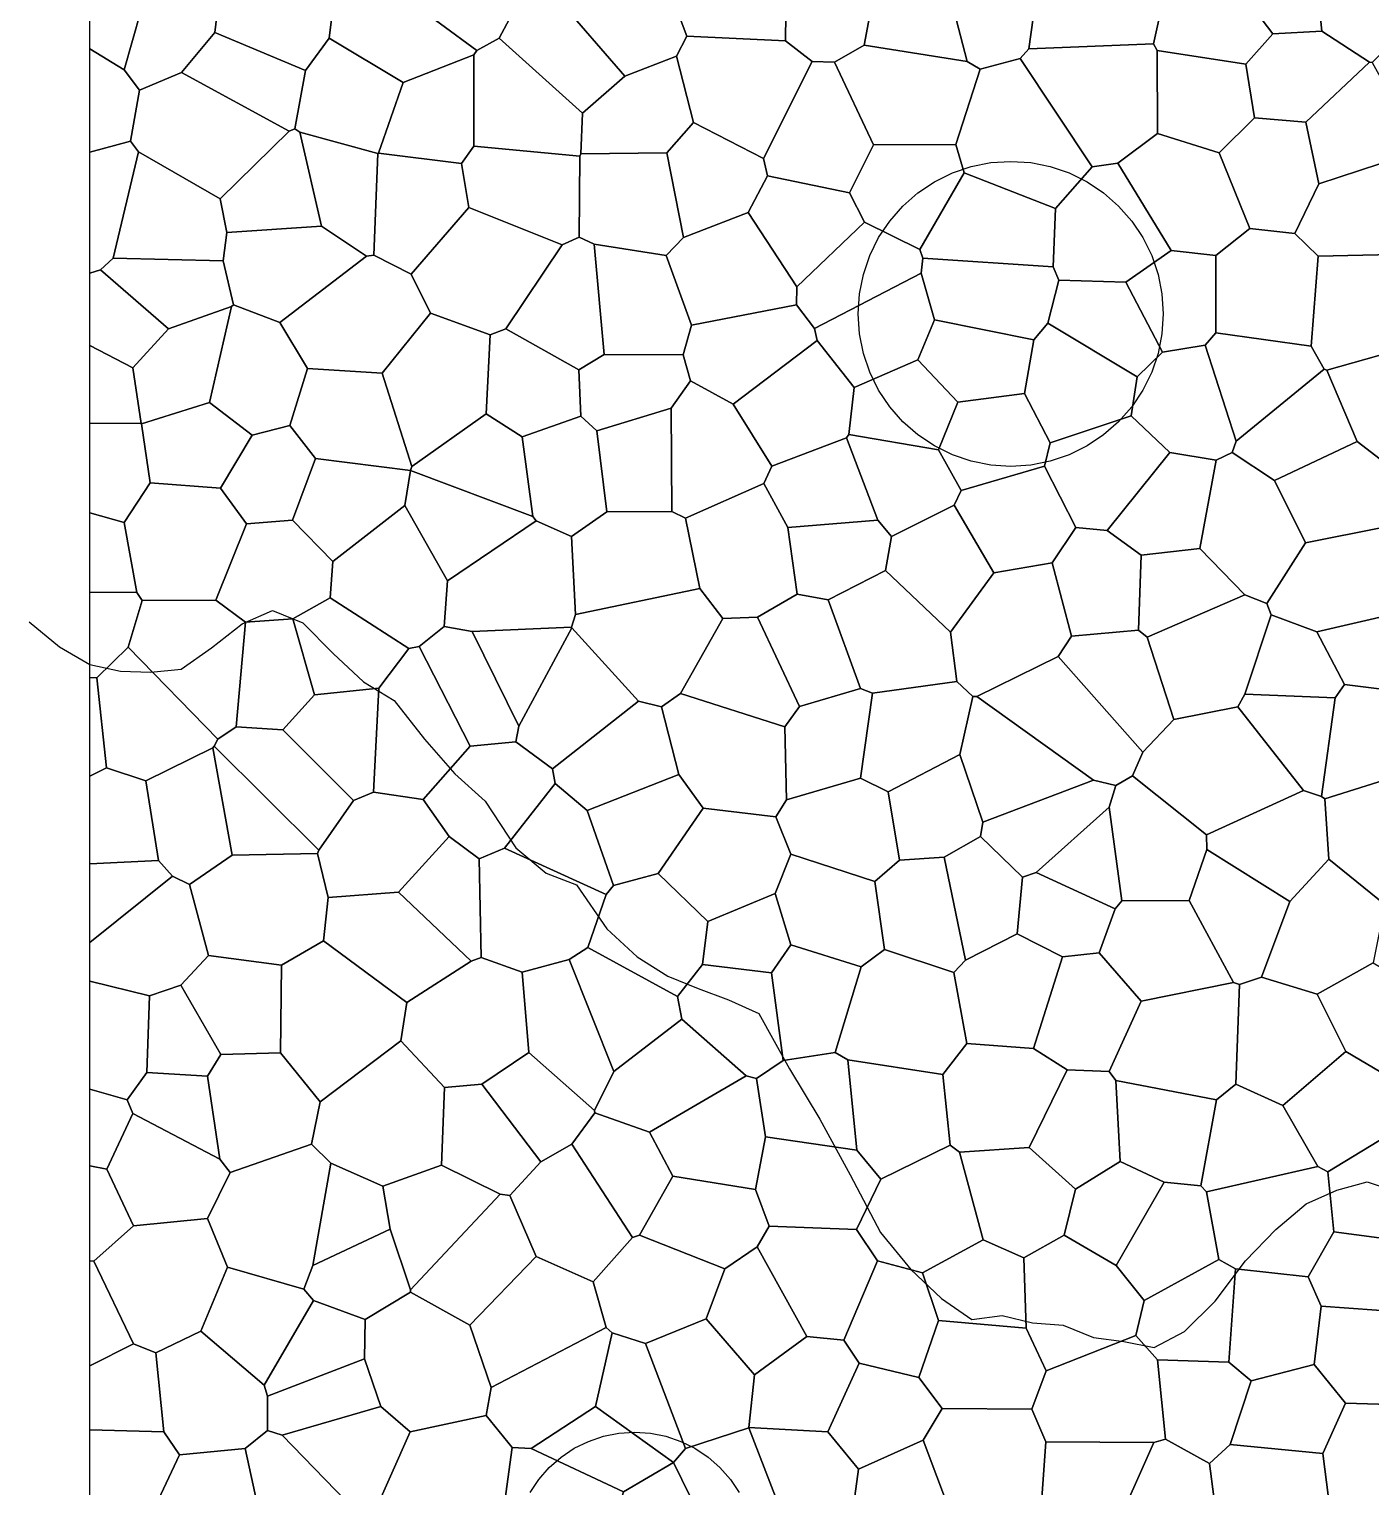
# Model space of a CAD drawing. Header units: metres. Extents: x -200 to 16600, y 0 to 16640.
# Drawn here: x -200 to 4212, y 4604 to 9398 of the extents above; entities that cross this region are included whole.
import ezdxf

# ---------------------------------------------------------------- set-up
doc = ezdxf.new("R2010")
doc.units = ezdxf.units.M
for name, color, linetype in [('HIDROGRAFIA', 5, 'CONTINUOUS'), ('PIVOS', 30, 'CONTINUOUS'), ('USO_AGRICULTURA', 30, 'CONTINUOUS'), ('USO_CAMPESTRE', 51, 'CONTINUOUS'), ('USO_FLORESTAL', 3, 'CONTINUOUS'), ('USO_PASTAGEM', 42, 'CONTINUOUS'), ('USO_SAVANICA', 82, 'CONTINUOUS'), ('USO_SILVICULTURA', 200, 'CONTINUOUS')]:
    doc.layers.add(name, color=color, linetype=linetype)

msp = doc.modelspace()

# ---------------------------------------------------------------- linework, layer by layer
at = {"layer": 'HIDROGRAFIA'}
msp.add_lwpolyline([(-200, 7448.4), (-100, 7366.9), (0, 7308.79), (100, 7286.03), (200, 7283.23), (300, 7293.3), (400, 7362.76), (500, 7442.63), (600, 7486.05), (700, 7445.35), (800, 7345), (900, 7251.02), (1000, 7190.37), (1100, 7063.37), (1200, 6949.05), (1300, 6859.32), (1400, 6705.61), (1500, 6621.93), (1600, 6583.46), (1700, 6438.88), (1800, 6347.43), (1900, 6283.74), (2000, 6243.16), (2100, 6205.09), (2200, 6160.59), (2300, 5979), (2400, 5813.23), (2500, 5629.77), (2600, 5440.79), (2700, 5318.3), (2800, 5223.56), (2900, 5154.6), (3000, 5167.87), (3100, 5143.64), (3200, 5136.08), (3300, 5095.13), (3400, 5081.93), (3500, 5062.62), (3600, 5114.81), (3700, 5214.25), (3800, 5346.76), (3900, 5449.85), (4000, 5534.18), (4100, 5579.97), (4200, 5606.77), (4300, 5574.41)], dxfattribs=at)
at = {"layer": 'PIVOS'}
msp.add_lwpolyline([(3529.76, 8461.62), (3525.46, 8396.14), (3512.66, 8331.79), (3491.57, 8269.65), (3462.55, 8210.8), (3426.09, 8156.24), (3382.83, 8106.91), (3333.5, 8063.64), (3278.94, 8027.19), (3220.09, 7998.17), (3157.95, 7977.07), (3093.59, 7964.27), (3028.12, 7959.98), (2962.64, 7964.27), (2898.28, 7977.07), (2836.15, 7998.17), (2777.3, 8027.19), (2722.74, 8063.64), (2673.41, 8106.91), (2630.14, 8156.24), (2593.69, 8210.8), (2564.67, 8269.65), (2543.57, 8331.79), (2530.77, 8396.14), (2526.48, 8461.62), (2530.77, 8527.1), (2543.57, 8591.45), (2564.67, 8653.59), (2593.69, 8712.44), (2630.14, 8767), (2673.41, 8816.33), (2722.74, 8859.59), (2777.3, 8896.05), (2836.15, 8925.07), (2898.28, 8946.16), (2962.64, 8958.96), (3028.12, 8963.26), (3093.59, 8958.96), (3157.95, 8946.16), (3220.09, 8925.07), (3278.94, 8896.05), (3333.5, 8859.59), (3382.83, 8816.33), (3426.09, 8767), (3462.55, 8712.44), (3491.57, 8653.59), (3512.66, 8591.45), (3525.46, 8527.1)], close=True, dxfattribs=at)
msp.add_lwpolyline([(1447.36, 4585.35), (1476.21, 4628.52), (1510.45, 4667.56), (1549.49, 4701.8), (1592.66, 4730.65), (1639.24, 4753.61), (1688.41, 4770.31), (1739.33, 4780.44), (1791.15, 4783.83), (1842.96, 4780.44), (1893.89, 4770.31), (1943.06, 4753.61), (1989.63, 4730.65), (2032.81, 4701.8), (2071.85, 4667.56), (2106.08, 4628.52), (2134.93, 4585.35)], dxfattribs=at)
at = {"layer": 'USO_AGRICULTURA'}
for points in [[(2448.55, 9289.74), (2375.51, 9291.08), (2287.27, 9359.69), (2288.75, 9448.84), (2470.93, 9823.04), (2482.19, 9825.05), (2538.89, 9781.55), (2610.13, 9685.59), (2546.56, 9345.28)], [(3058.7, 9301.02), (2927.37, 9265.96), (2884.88, 9291.21), (2790.11, 9655.09), (2949.18, 9735.18), (3108.93, 9630.5), (3124.97, 9600.99), (3087.59, 9333.29)], [(2884.88, 9291.21), (2546.56, 9345.28), (2610.13, 9685.59), (2790.11, 9655.09)], [(3497.9, 9349.7), (3087.59, 9333.29), (3124.97, 9600.99), (3495.87, 9648.77), (3536.45, 9522.99)], [(4050.59, 9391.68), (3889.85, 9383.03), (3788.36, 9517.47), (3794.8, 9530.32), (4002.47, 9639.82), (4028.91, 9603.9)], [(4216.91, 9288.55), (4207.69, 9288.98), (4050.59, 9391.68), (4028.91, 9603.9), (4297.99, 9673.31), (4373.4, 9548.49), (4312.16, 9381.86)], [(3801.53, 9282.95), (3509.86, 9327.26), (3497.9, 9349.7), (3536.45, 9522.99), (3788.36, 9517.47), (3889.85, 9383.03)], [(3380.54, 8957.41), (3295.9, 8945.2), (3058.7, 9301.02), (3087.59, 9333.29), (3497.9, 9349.7), (3509.86, 9327.26), (3510.44, 9054.94)], [(3998.98, 9092.57), (3829.8, 9106.08), (3801.53, 9282.95), (3889.85, 9383.03), (4050.59, 9391.68), (4207.69, 9288.98)], [(2927.37, 9265.96), (2847.89, 9018.86), (2576.47, 9017.47), (2448.55, 9289.74), (2546.56, 9345.28), (2884.88, 9291.21)], [(3295.9, 8945.2), (3174.9, 8808.63), (2875.39, 8926), (2847.89, 9018.86), (2927.37, 9265.96), (3058.7, 9301.02)], [(3829.8, 9106.08), (3712.99, 8991.13), (3510.44, 9054.94), (3509.86, 9327.26), (3801.53, 9282.95)], [(2576.47, 9017.47), (2497.81, 8859.21), (2227.91, 8915.82), (2214.83, 8973.01), (2375.51, 9291.08), (2448.55, 9289.74)], [(4216.91, 9288.55), (4323.24, 9097.12), (4309.02, 8976.66), (4040.92, 8888.83), (3998.98, 9092.57), (4207.69, 9288.98)], [(4040.92, 8888.83), (3962.36, 8726.45), (3814.7, 8742.86), (3712.99, 8991.13), (3829.8, 9106.08), (3998.98, 9092.57)], [(2875.39, 8926), (2729.42, 8672.79), (2547.02, 8762.71), (2497.81, 8859.21), (2576.47, 9017.47), (2847.89, 9018.86)], [(3814.7, 8742.86), (3702.37, 8653.05), (3555.24, 8669.99), (3380.54, 8957.41), (3510.44, 9054.94), (3712.99, 8991.13)], [(4332.72, 8657.91), (4039.2, 8651.89), (3962.36, 8726.45), (4040.92, 8888.83), (4309.02, 8976.66), (4397.85, 8775.01)], [(2875.39, 8926), (3174.9, 8808.63), (3167.89, 8616.25), (2739.4, 8644.71), (2729.42, 8672.79)], [(3380.54, 8957.41), (3555.24, 8669.99), (3406.41, 8565.36), (3186.74, 8572.36), (3167.89, 8616.25), (3174.9, 8808.63), (3295.9, 8945.2)], [(2547.02, 8762.71), (2324.48, 8550.34), (2164.99, 8794.56), (2227.91, 8915.82), (2497.81, 8859.21)], [(2732.97, 8595.5), (2382.33, 8413.31), (2323.01, 8490.88), (2324.48, 8550.34), (2547.02, 8762.71), (2729.42, 8672.79), (2739.4, 8644.71)], [(4039.2, 8651.89), (4015.73, 8355.19), (3702.46, 8399.19), (3702.37, 8653.05), (3814.7, 8742.86), (3962.36, 8726.45)], [(3150.44, 8431.44), (3103.48, 8376.72), (2777.6, 8441.83), (2732.97, 8595.5), (2739.4, 8644.71), (3167.89, 8616.25), (3186.74, 8572.36)], [(3667.66, 8358.66), (3527.04, 8335.72), (3406.41, 8565.36), (3555.24, 8669.99), (3702.37, 8653.05), (3702.46, 8399.19)], [(4444.18, 8383.26), (4067.11, 8276.11), (4058.67, 8280.17), (4015.73, 8355.19), (4039.2, 8651.89), (4332.72, 8657.91), (4448.31, 8385.87)], [(2722.86, 8310.68), (2512.68, 8219.29), (2391.7, 8374.21), (2382.33, 8413.31), (2732.97, 8595.5), (2777.6, 8441.83)], [(3406.41, 8565.36), (3527.04, 8335.72), (3443.37, 8255.04), (3150.44, 8431.44), (3186.74, 8572.36)], [(2391.7, 8374.21), (2115.77, 8165.19), (1974.7, 8241.85), (1950.61, 8326.83), (1978.06, 8423.96), (2323.01, 8490.88), (2382.33, 8413.31)], [(3072.99, 8200.21), (2854.36, 8171.5), (2722.86, 8310.68), (2777.6, 8441.83), (3103.48, 8376.72)], [(3423.86, 8126.67), (3157.51, 8037.16), (3072.99, 8200.21), (3103.48, 8376.72), (3150.44, 8431.44), (3443.37, 8255.04)], [(4058.67, 8280.17), (3769.34, 8043.45), (3667.66, 8358.66), (3702.46, 8399.19), (4015.73, 8355.19)], [(2487.58, 8054.23), (2242.69, 7960.28), (2115.77, 8165.19), (2391.7, 8374.21), (2512.68, 8219.29), (2495.23, 8065.41)], [(3667.66, 8358.66), (3769.34, 8043.45), (3756.66, 8005.79), (3703.75, 7979.93), (3551.29, 8005.72), (3423.86, 8126.67), (3443.37, 8255.04), (3527.04, 8335.72)], [(4444.18, 8383.26), (4271.27, 7962.03), (4166.9, 8042.21), (4067.11, 8276.11)], [(2722.86, 8310.68), (2854.36, 8171.5), (2789.99, 8014.46), (2495.23, 8065.41), (2512.68, 8219.29)], [(4058.67, 8280.17), (4067.11, 8276.11), (4166.9, 8042.21), (3895.04, 7913.42), (3756.66, 8005.79), (3769.34, 8043.45)], [(3139.42, 7960.72), (2864.65, 7880.55), (2789.99, 8014.46), (2854.36, 8171.5), (3072.99, 8200.21), (3157.51, 8037.16)], [(3551.29, 8005.72), (3345.61, 7749.55), (3241.96, 7758.6), (3139.42, 7960.72), (3157.51, 8037.16), (3423.86, 8126.67)], [(2487.58, 8054.23), (2591.37, 7782.67), (2294.8, 7759.48), (2216.21, 7903.98), (2242.69, 7960.28)], [(2841.99, 7832.2), (2635.85, 7729.03), (2591.37, 7782.67), (2487.58, 8054.23), (2495.23, 8065.41), (2789.99, 8014.46), (2864.65, 7880.55)], [(4256.64, 7760.29), (3997.07, 7708.24), (3895.04, 7913.42), (4166.9, 8042.21), (4271.27, 7962.03), (4296.36, 7921.95), (4306.3, 7824.81)], [(3703.75, 7979.93), (3649.56, 7690.25), (3456.56, 7668.38), (3345.61, 7749.55), (3551.29, 8005.72)], [(3997.07, 7708.24), (3870.45, 7508.62), (3798.22, 7537.69), (3649.56, 7690.25), (3703.75, 7979.93), (3756.66, 8005.79), (3895.04, 7913.42)], [(2616.67, 7617.11), (2427.23, 7521.64), (2325.25, 7539.99), (2294.8, 7759.48), (2591.37, 7782.67), (2635.85, 7729.03)], [(3456.56, 7668.38), (3447.68, 7421.11), (3227.8, 7402), (3164.06, 7642.37), (3241.96, 7758.6), (3345.61, 7749.55)], [(4256.64, 7760.29), (4302.35, 7501.46), (4285.85, 7473.93), (4034.57, 7415.95), (3884.59, 7471.89), (3870.45, 7508.62), (3997.07, 7708.24)], [(3798.22, 7537.69), (3476.36, 7398.53), (3447.68, 7421.11), (3456.56, 7668.38), (3649.56, 7690.25)], [(3884.59, 7471.89), (3797.71, 7210.69), (3774.54, 7168.82), (3563.89, 7127.87), (3476.36, 7398.53), (3798.22, 7537.69), (3870.45, 7508.62)], [(3884.59, 7471.89), (4034.57, 7415.95), (4125.65, 7242.86), (4095, 7199.27), (3797.71, 7210.69)], [(4328.87, 7255.8), (4300.84, 7220.37), (4125.65, 7242.86), (4034.57, 7415.95), (4285.85, 7473.93)], [(4125.65, 7242.86), (4300.84, 7220.37), (4294.96, 6939.83), (4060.71, 6867.02), (4049.55, 6874.43), (4095, 7199.27)], [(3797.71, 7210.69), (4095, 7199.27), (4049.55, 6874.43), (3991.04, 6894.18), (3774.54, 7168.82)], [(1022.57, 6070.71), (756.87, 5870.45), (626.56, 6031.58), (629.89, 6319.33), (767.52, 6399.41), (1041.55, 6197.13)], [(629.89, 6319.33), (626.56, 6031.58), (430.78, 6025.67), (299.31, 6253.36), (389.98, 6351.54)], [(1442.78, 6032.29), (1288.73, 5927.77), (1165.63, 5917.46), (1022.57, 6070.71), (1041.55, 6197.13), (1253.34, 6332.4), (1286.61, 6344.85), (1420.8, 6297.09)], [(187.02, 5966.52), (122.48, 5876.33), (0, 5912.37), (0, 6267.18), (195.85, 6219)], [(299.31, 6253.36), (430.78, 6025.67), (386.17, 5954.24), (187.02, 5966.52), (195.85, 6219)], [(1165.63, 5917.46), (1156.35, 5661.63), (963.06, 5593.06), (792.6, 5668.31), (728.29, 5730.77), (756.87, 5870.45), (1022.57, 6070.71)], [(756.87, 5870.45), (728.29, 5730.77), (460.57, 5637.41), (426.68, 5681.18), (386.17, 5954.24), (430.78, 6025.67), (626.56, 6031.58)], [(1660.29, 5833.73), (1584.97, 5731.32), (1482.99, 5672.85), (1288.73, 5927.77), (1442.78, 6032.29), (1659.3, 5841.21)], [(187.02, 5966.52), (386.17, 5954.24), (426.68, 5681.18), (140.73, 5831.55), (122.48, 5876.33)], [(0, 5912.37), (122.48, 5876.33), (140.73, 5831.55), (55.92, 5648.38), (0, 5659.42)], [(1482.99, 5672.85), (1380.96, 5562.63), (1349.32, 5566.23), (1156.35, 5661.63), (1165.63, 5917.46), (1288.73, 5927.77)], [(460.57, 5637.41), (386.57, 5486.72), (143.6, 5462.52), (55.92, 5648.38), (140.73, 5831.55), (426.68, 5681.18)], [(1916.66, 5625.61), (1807.52, 5431.26), (1784.34, 5423.62), (1584.97, 5731.32), (1660.29, 5833.73), (1840.23, 5770.73)], [(792.6, 5668.31), (733.23, 5332.27), (703.79, 5253.64), (452.36, 5326.31), (386.57, 5486.72), (460.57, 5637.41), (728.29, 5730.77)], [(1784.34, 5423.62), (1655.06, 5278.47), (1467.16, 5361.78), (1380.96, 5562.63), (1482.99, 5672.85), (1584.97, 5731.32)], [(143.6, 5462.52), (12.95, 5346.51), (0, 5346.79), (0, 5659.42), (55.92, 5648.38)], [(986.84, 5451.77), (733.23, 5332.27), (792.6, 5668.31), (963.06, 5593.06)], [(1349.32, 5566.23), (1054.04, 5251.6), (986.84, 5451.77), (963.06, 5593.06), (1156.35, 5661.63)], [(1467.16, 5361.78), (1248.95, 5136.01), (1053.75, 5243.94), (1054.04, 5251.6), (1349.32, 5566.23), (1380.96, 5562.63)], [(452.36, 5326.31), (364.15, 5116.34), (216.75, 5044.48), (142.72, 5074.7), (12.95, 5346.51), (143.6, 5462.52), (386.57, 5486.72)], [(1054.04, 5251.6), (1053.75, 5243.94), (904.73, 5154.02), (735.01, 5216.43), (703.79, 5253.64), (733.23, 5332.27), (986.84, 5451.77)], [(2087.79, 5320.72), (2026.65, 5156.81), (1826.39, 5074.98), (1717.46, 5110.81), (1697.97, 5127.8), (1655.06, 5278.47), (1784.34, 5423.62), (1807.52, 5431.26)], [(142.72, 5074.7), (0, 5002.45), (0, 5346.79), (12.95, 5346.51)], [(703.79, 5253.64), (735.01, 5216.43), (573.12, 4938.02), (364.15, 5116.34), (452.36, 5326.31)], [(1697.97, 5127.8), (1319.42, 4930.62), (1248.95, 5136.01), (1467.16, 5361.78), (1655.06, 5278.47)], [(1319.42, 4930.62), (1302.57, 4838.98), (1053.12, 4785.28), (956.42, 4867.92), (902.61, 5025.34), (904.73, 5154.02), (1053.75, 5243.94), (1248.95, 5136.01)], [(904.73, 5154.02), (902.61, 5025.34), (584.09, 4902.54), (573.12, 4938.02), (735.01, 5216.43)], [(584.09, 4902.54), (583.64, 4789.23), (510.34, 4729.84), (294.1, 4708.93), (243.28, 4784.61), (216.75, 5044.48), (364.15, 5116.34), (573.12, 4938.02)], [(1717.46, 5110.81), (1662.08, 4867.94), (1451.37, 4730.25), (1388.8, 4733.11), (1302.57, 4838.98), (1319.42, 4930.62), (1697.97, 5127.8)], [(1826.39, 5074.98), (1958.15, 4730.19), (1919.13, 4683.63), (1919.1, 4683.62), (1662.08, 4867.94), (1717.46, 5110.81)], [(216.75, 5044.48), (243.28, 4784.61), (0, 4791.24), (0, 5002.45), (142.72, 5074.7)], [(902.61, 5025.34), (956.42, 4867.92), (631.88, 4774.03), (583.64, 4789.23), (584.09, 4902.54)], [(1053.12, 4785.28), (919.7, 4483.93), (913.42, 4483.78), (631.88, 4774.03), (956.42, 4867.92)], [(1662.08, 4867.94), (1919.1, 4683.62), (1754.68, 4587.06), (1451.37, 4730.25)], [(1388.8, 4733.11), (1364.4, 4556.72), (1055.8, 4357.68), (919.7, 4483.93), (1053.12, 4785.28), (1302.57, 4838.98)], [(294.1, 4708.93), (224.57, 4559.98), (85.36, 4484.66), (0, 4491.5), (0, 4791.24), (243.28, 4784.61)], [(631.88, 4774.03), (913.42, 4483.78), (670.01, 4362.65), (550.24, 4548.83), (510.34, 4729.84), (583.64, 4789.23)], [(550.24, 4548.83), (352.69, 4425.79), (224.57, 4559.98), (294.1, 4708.93), (510.34, 4729.84)], [(1754.68, 4587.06), (1694.17, 4387.91), (1464.16, 4398.72), (1364.4, 4556.72), (1388.8, 4733.11), (1451.37, 4730.25)], [(2001.99, 4514.51), (2003.71, 4278.67), (1968.13, 4238.53), (1746.4, 4286.61), (1694.17, 4387.91), (1754.68, 4587.06), (1919.1, 4683.62), (1919.13, 4683.63)]]:
    msp.add_lwpolyline(points, close=True, dxfattribs=at)
at = {"layer": 'USO_CAMPESTRE'}
for points in [[(2324.48, 8550.34), (2323.01, 8490.88), (1978.06, 8423.96), (1894.46, 8653.07), (1951.9, 8713.15), (2164.99, 8794.56)], [(1974.7, 8241.85), (1911.86, 8151.85), (1667.12, 8076.4), (1614.25, 8125.71), (1607.16, 8277.53), (1691, 8327.86), (1950.61, 8326.83)], [(2216.21, 7903.98), (1957.96, 7789.61), (1913.49, 7811.95), (1911.86, 8151.85), (1974.7, 8241.85), (2115.77, 8165.19), (2242.69, 7960.28)], [(1911.86, 8151.85), (1913.49, 7811.95), (1700.04, 7810.99), (1667.12, 8076.4)], [(3183.59, 7334.72), (3462.6, 7020.17), (3428.92, 6942), (3373.54, 6910.54), (3300.39, 6928.4), (2916.56, 7203.16)], [(2861.18, 7012.21), (2903.6, 7203.11), (2916.56, 7203.16), (3300.39, 6928.4), (2935.75, 6789.94)], [(3673.31, 6700.42), (3614.63, 6532.68), (3393.24, 6530.94), (3352.14, 6838.99), (3373.54, 6910.54), (3428.92, 6942), (3671.52, 6748.22)]]:
    msp.add_lwpolyline(points, close=True, dxfattribs=at)
at = {"layer": 'USO_FLORESTAL'}
for points in [[(0, 8357.49), (140.6, 8283.88), (168.33, 8101.45), (0, 8101.73)], [(657.72, 8094.23), (741.55, 7986.04), (666.3, 7782.86), (515.31, 7770.64), (428.82, 7888.09), (533.17, 8062.83)], [(1035.44, 7831.02), (798.6, 7646.74), (666.3, 7782.86), (741.55, 7986.04), (1053.62, 7946.25)], [(3164.06, 7642.37), (2972.65, 7609.66), (2841.99, 7832.2), (2864.65, 7880.55), (3139.42, 7960.72), (3241.96, 7758.6)], [(515.31, 7770.64), (413.85, 7520.36), (171.37, 7518.82), (153.58, 7545.28), (112.4, 7775.81), (198.06, 7905.5), (428.82, 7888.09)], [(1082.97, 7367.31), (1048.39, 7361.04), (790.3, 7527.32), (798.6, 7646.74), (1035.44, 7831.02), (1175.99, 7583.22), (1164.89, 7433.76)], [(0, 7807.33), (112.4, 7775.81), (153.58, 7545.28), (0, 7546.64)], [(666.3, 7782.86), (798.6, 7646.74), (790.3, 7527.32), (666.97, 7458.51), (511.75, 7447.75), (413.85, 7520.36), (515.31, 7770.64)], [(126.02, 7365.53), (22.64, 7264.84), (0, 7265.19), (0, 7546.64), (153.58, 7545.28), (171.37, 7518.82)], [(1048.39, 7361.04), (949.65, 7230.44), (738.72, 7209.23), (666.97, 7458.51), (790.3, 7527.32)], [(481.21, 7103.42), (420.35, 7062.59), (126.02, 7365.53), (171.37, 7518.82), (413.85, 7520.36), (511.75, 7447.75)], [(738.72, 7209.23), (634.38, 7093.21), (481.21, 7103.42), (511.75, 7447.75), (666.97, 7458.51)], [(1257.01, 7416.54), (1410.18, 7105.52), (1400.09, 7053.96), (1250.85, 7040.26), (1082.97, 7367.31), (1164.89, 7433.76)], [(1584.2, 7428.83), (1410.18, 7105.52), (1257.01, 7416.54), (1583.37, 7430.96)], [(1804.19, 7187.86), (1521.34, 6964.8), (1400.09, 7053.96), (1410.18, 7105.52), (1584.2, 7428.83)], [(404.28, 7034.42), (184.24, 6925.37), (54.42, 6968.9), (22.64, 7264.84), (126.02, 7365.53), (420.35, 7062.59), (408.53, 7039.38)], [(1082.97, 7367.31), (1250.85, 7040.26), (1096.27, 6864.06), (932.93, 6888.7), (949.65, 7230.44), (1048.39, 7361.04)], [(54.42, 6968.9), (0, 6941.27), (0, 7265.19), (22.64, 7264.84)], [(932.93, 6888.7), (866.62, 6861.36), (634.38, 7093.21), (738.72, 7209.23), (949.65, 7230.44)], [(1880.02, 7169.77), (1936.47, 6946.56), (1635.34, 6828.15), (1530.19, 6916.68), (1521.34, 6964.8), (1804.19, 7187.86)], [(866.62, 6861.36), (753.14, 6697.78), (408.53, 7039.38), (420.35, 7062.59), (481.21, 7103.42), (634.38, 7093.21)], [(1521.34, 6964.8), (1530.19, 6916.68), (1362.77, 6704.86), (1279.53, 6669.32), (1181.65, 6742.87), (1096.27, 6864.06), (1250.85, 7040.26), (1400.09, 7053.96)], [(1635.34, 6828.15), (1721.91, 6581.57), (1697.08, 6551.75), (1362.77, 6704.86), (1530.19, 6916.68)], [(2016.33, 6835.51), (1868.22, 6621.63), (1721.91, 6581.57), (1635.34, 6828.15), (1936.47, 6946.56)], [(1096.27, 6864.06), (1181.65, 6742.87), (1014.11, 6559.64), (783.62, 6542.44), (748.64, 6686.74), (753.14, 6697.78), (866.62, 6861.36), (932.93, 6888.7)], [(2253.66, 6555.85), (2031.73, 6462.92), (1868.22, 6621.63), (2016.33, 6835.51), (2255.45, 6807.78), (2304.45, 6685.16)], [(1286.61, 6344.85), (1253.34, 6332.4), (1014.11, 6559.64), (1181.65, 6742.87), (1279.53, 6669.32)], [(1636.9, 6377.22), (1575.74, 6338.25), (1420.8, 6297.09), (1286.61, 6344.85), (1279.53, 6669.32), (1362.77, 6704.86), (1697.08, 6551.75)], [(2581.48, 6595.09), (2612.43, 6371.43), (2535.64, 6314.34), (2304.82, 6386.01), (2253.66, 6555.85), (2304.45, 6685.16)], [(2031.73, 6462.92), (2014.46, 6321.4), (1931.8, 6217.02), (1636.9, 6377.22), (1697.08, 6551.75), (1721.91, 6581.57), (1868.22, 6621.63)], [(1253.34, 6332.4), (1041.55, 6197.13), (767.52, 6399.41), (783.62, 6542.44), (1014.11, 6559.64)], [(2253.66, 6555.85), (2304.82, 6386.01), (2240.83, 6294.37), (2014.46, 6321.4), (2031.73, 6462.92)], [(1636.9, 6377.22), (1931.8, 6217.02), (1946.71, 6141.93), (1722.42, 5970.45), (1575.74, 6338.25)], [(2535.64, 6314.34), (2451.11, 6032.84), (2279.96, 6006.12), (2240.83, 6294.37), (2304.82, 6386.01)], [(1722.42, 5970.45), (1659.3, 5841.21), (1442.78, 6032.29), (1420.8, 6297.09), (1575.74, 6338.25)], [(2883.32, 6061.67), (2804.29, 5960.37), (2491.81, 6008.17), (2451.11, 6032.84), (2535.64, 6314.34), (2612.43, 6371.43), (2840.86, 6295.18)], [(2279.96, 6006.12), (2191.72, 5946.64), (2158.29, 5955.4), (1946.71, 6141.93), (1931.8, 6217.02), (2014.46, 6321.4), (2240.83, 6294.37)], [(4129.85, 6036.05), (3922.89, 5858), (3768.03, 5928.72), (3780.57, 6255.71), (3853.16, 6280), (4035.7, 6224.33)], [(2158.29, 5955.4), (1840.23, 5770.73), (1660.29, 5833.73), (1659.3, 5841.21), (1722.42, 5970.45), (1946.71, 6141.93)], [(2491.81, 6008.17), (2521.57, 5711.39), (2221.34, 5755.23), (2191.72, 5946.64), (2279.96, 6006.12), (2451.11, 6032.84)], [(2804.29, 5960.37), (2829.28, 5727.39), (2600.34, 5615.71), (2521.57, 5711.39), (2491.81, 6008.17)], [(4269.62, 5953.97), (4293.97, 5776.27), (4070.8, 5639.69), (4037.98, 5657.54), (3922.89, 5858), (4129.85, 6036.05)], [(2221.34, 5755.23), (2188.68, 5581.97), (1916.66, 5625.61), (1840.23, 5770.73), (2158.29, 5955.4), (2191.72, 5946.64)], [(3705.11, 5876.7), (3653.05, 5594.3), (3532.55, 5606.11), (3388.01, 5673.68), (3373.68, 5940.7)], [(3922.89, 5858), (4037.98, 5657.54), (3671.53, 5573.64), (3653.05, 5594.3), (3705.11, 5876.7), (3768.03, 5928.72)], [(2600.34, 5615.71), (2521.33, 5450.73), (2233.85, 5461.29), (2188.68, 5581.97), (2221.34, 5755.23), (2521.57, 5711.39)], [(4463.26, 5692.33), (4389.22, 5403.64), (4090.33, 5443.06), (4070.8, 5639.69), (4293.97, 5776.27)], [(2859.16, 5704.32), (2937.19, 5416.43), (2737.73, 5307.42), (2589.57, 5347.37), (2521.33, 5450.73), (2600.34, 5615.71), (2829.28, 5727.39)], [(3240.64, 5583.16), (3203.84, 5431.27), (3071.15, 5356.9), (2937.19, 5416.43), (2859.16, 5704.32), (3088.47, 5719.86)], [(3532.55, 5606.11), (3375.31, 5332.24), (3203.84, 5431.27), (3240.64, 5583.16), (3388.01, 5673.68)], [(4090.33, 5443.06), (4006.6, 5294.82), (3767.32, 5321.05), (3712.9, 5352.17), (3671.53, 5573.64), (4037.98, 5657.54), (4070.8, 5639.69)], [(3671.53, 5573.64), (3712.9, 5352.17), (3467.29, 5216.95), (3375.31, 5332.24), (3532.55, 5606.11), (3653.05, 5594.3)], [(2589.57, 5347.37), (2478.91, 5086.26), (2357.8, 5098), (2194.44, 5393.07), (2233.85, 5461.29), (2521.33, 5450.73)], [(3467.29, 5216.95), (3438.93, 5101.23), (3144.18, 4985.9), (3078.41, 5126.14), (3071.15, 5356.9), (3203.84, 5431.27), (3375.31, 5332.24)], [(4090.33, 5443.06), (4389.22, 5403.64), (4392.47, 5398.2), (4321.66, 5178.04), (4048.4, 5198.35), (4006.6, 5294.82)], [(2357.8, 5098), (2185.69, 4972.5), (2026.65, 5156.81), (2087.79, 5320.72), (2194.44, 5393.07)], [(3071.15, 5356.9), (3078.41, 5126.14), (2790, 5150.91), (2737.73, 5307.42), (2937.19, 5416.43)], [(2737.73, 5307.42), (2790, 5150.91), (2726.12, 4963.27), (2530.01, 5011.01), (2478.91, 5086.26), (2589.57, 5347.37)], [(3767.32, 5321.05), (3745.7, 5013.64), (3510.81, 5022.1), (3438.93, 5101.23), (3467.29, 5216.95), (3712.9, 5352.17)], [(4048.4, 5198.35), (4026.26, 5006.67), (3818.77, 4952.31), (3745.7, 5013.64), (3767.32, 5321.05), (4006.6, 5294.82)], [(4418.19, 5048.45), (4417.31, 4870.55), (4128.89, 4879), (4026.26, 5006.67), (4048.4, 5198.35), (4321.66, 5178.04)], [(3144.18, 4985.9), (3096.99, 4858.9), (2802.15, 4861.34), (2726.12, 4963.27), (2790, 5150.91), (3078.41, 5126.14)], [(2530.01, 5011.01), (2426.11, 4784.38), (2167.26, 4798.99), (2185.69, 4972.5), (2357.8, 5098), (2478.91, 5086.26)], [(3510.81, 5022.1), (3536.92, 4761.23), (3499.16, 4749.4), (3143.2, 4751.76), (3096.99, 4858.9), (3144.18, 4985.9), (3438.93, 5101.23)], [(2726.12, 4963.27), (2802.15, 4861.34), (2740.53, 4757.85), (2527.85, 4661.76), (2426.11, 4784.38), (2530.01, 5011.01)], [(3818.77, 4952.31), (3749.73, 4743.01), (3681.29, 4680.99), (3536.92, 4761.23), (3510.81, 5022.1), (3745.7, 5013.64)], [(4128.89, 4879), (4054, 4714.03), (3749.73, 4743.01), (3818.77, 4952.31), (4026.26, 5006.67)], [(3143.2, 4751.76), (3499.16, 4749.4), (3362, 4441.71), (3121.94, 4444.47)], [(3695.74, 4571.41), (3520.57, 4393.57), (3362, 4441.71), (3499.16, 4749.4), (3536.92, 4761.23), (3681.29, 4680.99)]]:
    msp.add_lwpolyline(points, close=True, dxfattribs=at)
at = {"layer": 'USO_PASTAGEM'}
for points in [[(1262.76, 9313.63), (1030.46, 9222.8), (786.69, 9368.09), (807.92, 9538.24), (913.3, 9591.71), (1271.86, 9328.23)], [(404.28, 7034.42), (408.53, 7039.38), (753.14, 6697.78), (748.64, 6686.74), (467.11, 6681.58)], [(184.24, 6925.37), (225.16, 6664.01), (0, 6652.48), (0, 6941.27), (54.42, 6968.9)], [(271.25, 6612.64), (0, 6394.42), (0, 6652.48), (225.16, 6664.01)], [(783.62, 6542.44), (767.52, 6399.41), (629.89, 6319.33), (389.98, 6351.54), (327.62, 6585.37), (467.11, 6681.58), (748.64, 6686.74)], [(299.31, 6253.36), (195.85, 6219), (0, 6267.18), (0, 6394.42), (271.25, 6612.64), (327.62, 6585.37), (389.98, 6351.54)]]:
    msp.add_lwpolyline(points, close=True, dxfattribs=at)
at = {"layer": 'USO_SAVANICA'}
for points in [[(1404.33, 9476.97), (1345.43, 9368.83), (1271.86, 9328.23), (913.3, 9591.71), (1009.14, 9748.88), (1349.28, 9651.36)], [(2287.27, 9359.69), (1963.21, 9374.4), (1907.24, 9524.39), (1953.14, 9579.22), (2172.23, 9689.76), (2288.75, 9448.84)], [(786.69, 9368.09), (709.15, 9262.15), (410.31, 9387.04), (431.53, 9561.85), (659.84, 9618.64), (807.92, 9538.24)], [(1928.84, 9309), (1759.04, 9242.92), (1536.04, 9500.72), (1751.81, 9609.31), (1907.24, 9524.39), (1963.21, 9374.4)], [(1536.04, 9500.72), (1759.04, 9242.92), (1619.62, 9122.14), (1345.43, 9368.83), (1404.33, 9476.97)], [(673.29, 9070.16), (655.03, 9062.89), (300.99, 9255.01), (410.31, 9387.04), (709.15, 9262.15)], [(948.65, 8990.26), (947.02, 8989.4), (690.64, 9059.34), (673.29, 9070.16), (709.15, 9262.15), (786.69, 9368.09), (1030.46, 9222.8)], [(1614.8, 8987.4), (1610.86, 8979.99), (1262.73, 9013), (1262.76, 9313.63), (1271.86, 9328.23), (1345.43, 9368.83), (1619.62, 9122.14)], [(2375.51, 9291.08), (2214.83, 8973.01), (1984.5, 9090.66), (1928.84, 9309), (1963.21, 9374.4), (2287.27, 9359.69)], [(162.83, 9196.78), (133.64, 9029.6), (0, 8993.6), (0, 9333.39), (112.45, 9264.71)], [(1262.76, 9313.63), (1262.73, 9013), (1222.11, 8956.59), (948.65, 8990.26), (1030.46, 9222.8)], [(1897.45, 8990.99), (1614.8, 8987.4), (1619.62, 9122.14), (1759.04, 9242.92), (1928.84, 9309), (1984.5, 9090.66)], [(300.99, 9255.01), (655.03, 9062.89), (427.96, 8839.73), (159.77, 8994.29), (133.64, 9029.6), (162.83, 9196.78)], [(761.28, 8749.76), (450.14, 8729.76), (427.96, 8839.73), (655.03, 9062.89), (673.29, 9070.16), (690.64, 9059.34)], [(2164.99, 8794.56), (1951.9, 8713.15), (1897.45, 8990.99), (1984.5, 9090.66), (2214.83, 8973.01), (2227.91, 8915.82)], [(159.77, 8994.29), (76.45, 8645.3), (35.1, 8606.75), (0, 8594.95), (0, 8993.6), (133.64, 9029.6)], [(933.18, 8654.62), (909.2, 8651.28), (761.28, 8749.76), (690.64, 9059.34), (947.02, 8989.4)], [(1608.36, 8714.15), (1552.53, 8688.29), (1245.73, 8811.23), (1222.11, 8956.59), (1262.73, 9013), (1610.86, 8979.99)], [(438.31, 8636.29), (76.45, 8645.3), (159.77, 8994.29), (427.96, 8839.73), (450.14, 8729.76)], [(1245.73, 8811.23), (1055.77, 8592.66), (933.18, 8654.62), (947.02, 8989.4), (948.65, 8990.26), (1222.11, 8956.59)], [(1897.45, 8990.99), (1951.9, 8713.15), (1894.46, 8653.07), (1658.59, 8690.68), (1608.36, 8714.15), (1610.86, 8979.99), (1614.8, 8987.4)], [(1367.88, 8411.96), (1316.37, 8392.42), (1119.91, 8463.79), (1055.77, 8592.66), (1245.73, 8811.23), (1552.53, 8688.29)], [(761.28, 8749.76), (909.2, 8651.28), (624.89, 8432.94), (471.5, 8491.76), (438.31, 8636.29), (450.14, 8729.76)], [(1658.59, 8690.68), (1691, 8327.86), (1607.16, 8277.53), (1367.88, 8411.96), (1552.53, 8688.29), (1608.36, 8714.15)], [(1978.06, 8423.96), (1950.61, 8326.83), (1691, 8327.86), (1658.59, 8690.68), (1894.46, 8653.07)], [(465.31, 8486.08), (258.2, 8412.55), (35.1, 8606.75), (76.45, 8645.3), (438.31, 8636.29), (471.5, 8491.76)], [(1119.91, 8463.79), (961.07, 8266.89), (715.24, 8281.83), (624.89, 8432.94), (909.2, 8651.28), (933.18, 8654.62), (1055.77, 8592.66)], [(0, 8594.95), (35.1, 8606.75), (258.2, 8412.55), (140.6, 8283.88), (0, 8357.49)], [(465.31, 8486.08), (393.07, 8170.5), (169.91, 8099.64), (168.33, 8101.45), (140.6, 8283.88), (258.2, 8412.55)], [(657.72, 8094.23), (533.17, 8062.83), (393.07, 8170.5), (465.31, 8486.08), (471.5, 8491.76), (624.89, 8432.94), (715.24, 8281.83)], [(1302.57, 8132.83), (1058.44, 7960.08), (961.07, 8266.89), (1119.91, 8463.79), (1316.37, 8392.42)], [(1607.16, 8277.53), (1614.25, 8125.71), (1421.26, 8057.21), (1302.57, 8132.83), (1316.37, 8392.42), (1367.88, 8411.96)], [(1053.8, 7946.45), (1053.62, 7946.25), (741.55, 7986.04), (657.72, 8094.23), (715.24, 8281.83), (961.07, 8266.89), (1058.44, 7960.08)], [(533.17, 8062.83), (428.82, 7888.09), (198.06, 7905.5), (169.91, 8099.64), (393.07, 8170.5)], [(1421.26, 8057.21), (1456, 7795.45), (1053.8, 7946.45), (1058.44, 7960.08), (1302.57, 8132.83)], [(1700.04, 7810.99), (1584.1, 7729.96), (1466.92, 7780.78), (1456, 7795.45), (1421.26, 8057.21), (1614.25, 8125.71), (1667.12, 8076.4)], [(198.06, 7905.5), (112.4, 7775.81), (0, 7807.33), (0, 8101.73), (168.33, 8101.45), (169.91, 8099.64)], [(1466.92, 7780.78), (1175.99, 7583.22), (1035.44, 7831.02), (1053.62, 7946.25), (1053.8, 7946.45), (1456, 7795.45)], [(2294.8, 7759.48), (2325.25, 7539.99), (2195.63, 7463.75), (2080.71, 7459.24), (2005.76, 7558.83), (1957.96, 7789.61), (2216.21, 7903.98)], [(2972.65, 7609.66), (2830.08, 7415.06), (2616.67, 7617.11), (2635.85, 7729.03), (2841.99, 7832.2)], [(1596.54, 7473.33), (1583.37, 7430.96), (1257.01, 7416.54), (1164.89, 7433.76), (1175.99, 7583.22), (1466.92, 7780.78), (1584.1, 7729.96)], [(1957.96, 7789.61), (2005.76, 7558.83), (1596.54, 7473.33), (1584.1, 7729.96), (1700.04, 7810.99), (1913.49, 7811.95)], [(3164.06, 7642.37), (3227.8, 7402), (3183.59, 7334.72), (2916.56, 7203.16), (2903.6, 7203.11), (2850.76, 7252.04), (2830.08, 7415.06), (2972.65, 7609.66)], [(2830.08, 7415.06), (2850.76, 7252.04), (2573.91, 7214.19), (2534.33, 7229.45), (2427.23, 7521.64), (2616.67, 7617.11)], [(2427.23, 7521.64), (2534.33, 7229.45), (2333.28, 7170.6), (2195.63, 7463.75), (2325.25, 7539.99)], [(3563.89, 7127.87), (3462.6, 7020.17), (3183.59, 7334.72), (3227.8, 7402), (3447.68, 7421.11), (3476.36, 7398.53)], [(2861.18, 7012.21), (2625.31, 6889.32), (2533.86, 6934.61), (2573.91, 7214.19), (2850.76, 7252.04), (2903.6, 7203.11)], [(2290.28, 6863.67), (2255.45, 6807.78), (2016.33, 6835.51), (1936.47, 6946.56), (1880.02, 7169.77), (1942.02, 7213.29), (2285, 7103.41)], [(2533.86, 6934.61), (2290.28, 6863.67), (2285, 7103.41), (2333.28, 7170.6), (2534.33, 7229.45), (2573.91, 7214.19)], [(3991.04, 6894.18), (3671.52, 6748.22), (3428.92, 6942), (3462.6, 7020.17), (3563.89, 7127.87), (3774.54, 7168.82)], [(404.28, 7034.42), (467.11, 6681.58), (327.62, 6585.37), (271.25, 6612.64), (225.16, 6664.01), (184.24, 6925.37)], [(2662.7, 6665.46), (2581.48, 6595.09), (2304.45, 6685.16), (2255.45, 6807.78), (2290.28, 6863.67), (2533.86, 6934.61), (2625.31, 6889.32)], [(3048.86, 6422.8), (2879.31, 6336.61), (2808.77, 6674.51), (2928.2, 6742.82), (3066.29, 6608.99)], [(4219.52, 6326.89), (4035.7, 6224.33), (3853.16, 6280), (3945.83, 6528.97), (4074.63, 6668), (4257.97, 6519.66)], [(3197.95, 6346.64), (3102.9, 6045.84), (2883.32, 6061.67), (2840.86, 6295.18), (2879.31, 6336.61), (3048.86, 6422.8)], [(3457.01, 6200.73), (3351.67, 5970.3), (3213.98, 5974.88), (3102.9, 6045.84), (3197.95, 6346.64), (3318.33, 6359.68)], [(4219.52, 6326.89), (4422.61, 6207.94), (4347.46, 6028.72), (4269.62, 5953.97), (4129.85, 6036.05), (4035.7, 6224.33)], [(3780.57, 6255.71), (3768.03, 5928.72), (3705.11, 5876.7), (3373.68, 5940.7), (3351.67, 5970.3), (3457.01, 6200.73), (3760.72, 6263.05)], [(2233.85, 5461.29), (2194.44, 5393.07), (2087.79, 5320.72), (1807.52, 5431.26), (1916.66, 5625.61), (2188.68, 5581.97)], [(2167.26, 4798.99), (2166.77, 4798.5), (1958.15, 4730.19), (1826.39, 5074.98), (2026.65, 5156.81), (2185.69, 4972.5)], [(3143.2, 4751.76), (3121.94, 4444.47), (3121.22, 4443.58), (3032.93, 4447.3), (2829.72, 4518.93), (2740.53, 4757.85), (2802.15, 4861.34), (3096.99, 4858.9)], [(4417.31, 4870.55), (4431.09, 4857.1), (4269.94, 4559.03), (4073.37, 4567.86), (4054, 4714.03), (4128.89, 4879)], [(2166.77, 4798.5), (2292.02, 4474.38), (2001.99, 4514.51), (1919.13, 4683.63), (1958.15, 4730.19)], [(2527.85, 4661.76), (2508.75, 4524.92), (2309.52, 4455.61), (2292.02, 4474.38), (2166.77, 4798.5), (2167.26, 4798.99), (2426.11, 4784.38)], [(2527.85, 4661.76), (2740.53, 4757.85), (2829.72, 4518.93), (2608.62, 4428.12), (2508.75, 4524.92)], [(4073.37, 4567.86), (4056.01, 4540.11), (3855.52, 4462.78), (3695.74, 4571.41), (3681.29, 4680.99), (3749.73, 4743.01), (4054, 4714.03)]]:
    msp.add_lwpolyline(points, close=True, dxfattribs=at)
at = {"layer": 'USO_SILVICULTURA'}
for points in [[(0, 9608.47), (59.94, 9617.33), (195.09, 9554.22), (112.45, 9264.71), (0, 9333.39)], [(410.31, 9387.04), (300.99, 9255.01), (162.83, 9196.78), (112.45, 9264.71), (195.09, 9554.22), (350.81, 9622.43), (431.53, 9561.85)], [(1942.02, 7213.29), (1880.02, 7169.77), (1804.19, 7187.86), (1584.2, 7428.83), (1583.37, 7430.96), (1596.54, 7473.33), (2005.76, 7558.83), (2080.71, 7459.24)], [(2333.28, 7170.6), (2285, 7103.41), (1942.02, 7213.29), (2080.71, 7459.24), (2195.63, 7463.75)], [(2861.18, 7012.21), (2935.75, 6789.94), (2928.2, 6742.82), (2808.77, 6674.51), (2662.7, 6665.46), (2625.31, 6889.32)], [(3352.14, 6838.99), (3112.08, 6624.09), (3066.29, 6608.99), (2928.2, 6742.82), (2935.75, 6789.94), (3300.39, 6928.4), (3373.54, 6910.54)], [(4393.62, 6909.05), (4374.2, 6549.9), (4257.97, 6519.66), (4074.63, 6668), (4060.71, 6867.02), (4294.96, 6939.83)], [(4060.71, 6867.02), (4074.63, 6668), (3945.83, 6528.97), (3673.31, 6700.42), (3671.52, 6748.22), (3991.04, 6894.18), (4049.55, 6874.43)], [(3393.24, 6530.94), (3371.44, 6505.45), (3112.08, 6624.09), (3352.14, 6838.99)], [(2879.31, 6336.61), (2840.86, 6295.18), (2612.43, 6371.43), (2581.48, 6595.09), (2662.7, 6665.46), (2808.77, 6674.51)], [(3673.31, 6700.42), (3945.83, 6528.97), (3853.16, 6280), (3780.57, 6255.71), (3760.72, 6263.05), (3614.63, 6532.68)], [(3371.44, 6505.45), (3318.33, 6359.68), (3197.95, 6346.64), (3048.86, 6422.8), (3066.29, 6608.99), (3112.08, 6624.09)], [(3393.24, 6530.94), (3614.63, 6532.68), (3760.72, 6263.05), (3457.01, 6200.73), (3318.33, 6359.68), (3371.44, 6505.45)], [(3213.98, 5974.88), (3088.47, 5719.86), (2859.16, 5704.32), (2829.28, 5727.39), (2804.29, 5960.37), (2883.32, 6061.67), (3102.9, 6045.84)], [(3373.68, 5940.7), (3388.01, 5673.68), (3240.64, 5583.16), (3088.47, 5719.86), (3213.98, 5974.88), (3351.67, 5970.3)]]:
    msp.add_lwpolyline(points, close=True, dxfattribs=at)

doc.saveas('drawing.dxf')
